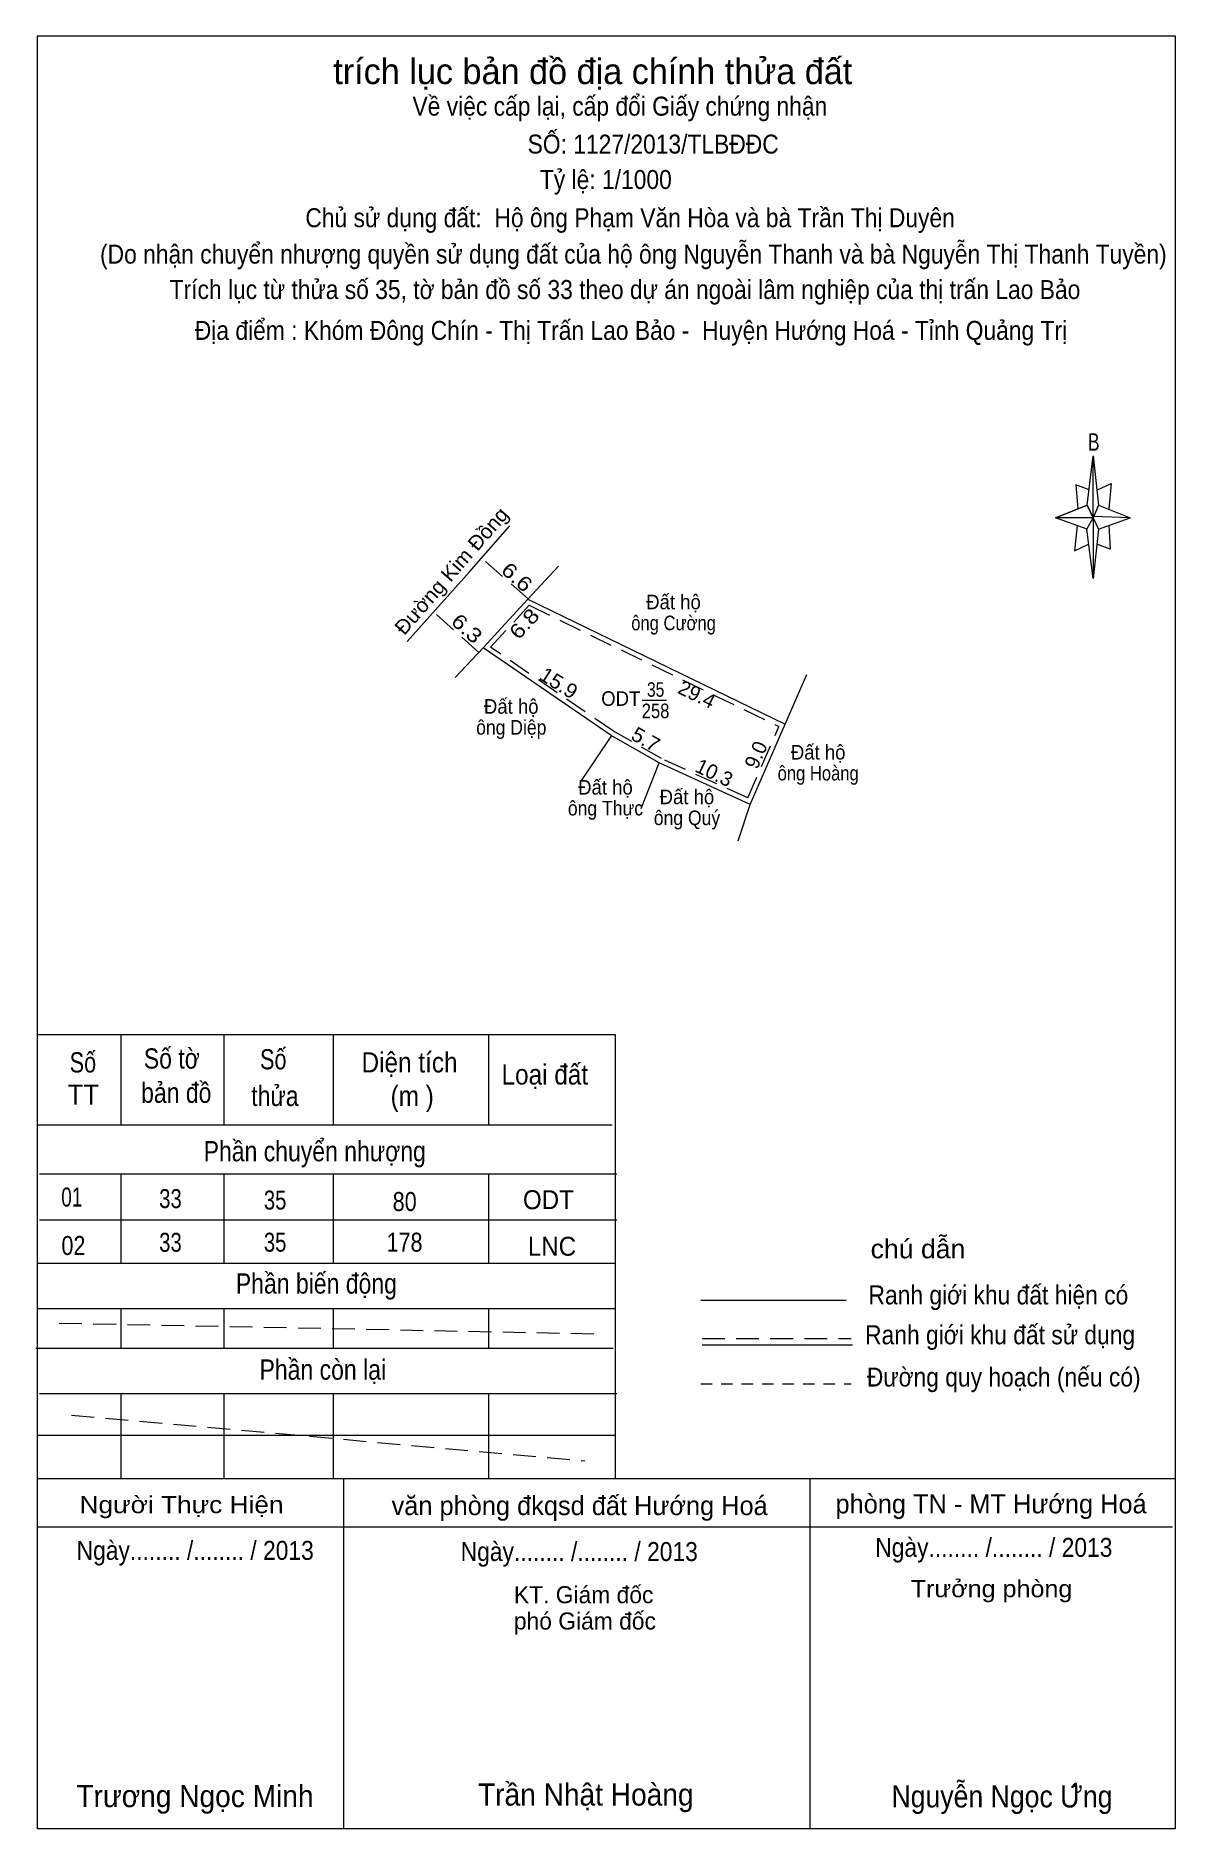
# Model space of a CAD drawing. Header units: metres. Extents: x 537740 to 537857, y 1837359 to 1837543.
import ezdxf
from ezdxf.enums import TextEntityAlignment as Align

# ---------------------------------------------------------------- set-up
doc = ezdxf.new("R2010")
doc.units = ezdxf.units.M
doc.header["$LTSCALE"] = 0.78
doc.linetypes.add('MEDIUM_DASHED', pattern=[4.5, 3, -1.5])
doc.linetypes.add('SHORT_DASHED', pattern=[2.7, 1.5, -1.2])
doc.layers.add('5', color=7, linetype='MEDIUM_DASHED', lineweight=13)
doc.layers.add('7', color=7, linetype='Continuous', lineweight=13)

msp = doc.modelspace()

# ---------------------------------------------------------------- hatches: boundary and pattern name
at = {"layer": '7'}
msp.add_hatch(color=256, dxfattribs=at).paths.add_polyline_path([(537846.6, 1837362.94), (537846.93, 1837363.15), (537846.98, 1837363.19), (537847.02, 1837363.27), (537847, 1837363.32), (537846.96, 1837363.34), (537846.89, 1837363.32), (537846.82, 1837363.26), (537846.5, 1837362.94)])

# ---------------------------------------------------------------- linework, layer by layer
at = {"layer": '5'}
for p, q in [((537742.38, 1837410.63), (537798.34, 1837409.53)), ((537743.64, 1837401.19), (537796.46, 1837396.47))]:
    msp.add_line(p, q, dxfattribs=at)
at = {"layer": '7'}
for p, q in [((537848.12, 1837494.72), (537848.72, 1837499.8)), ((537849.29, 1837494.72), (537852.54, 1837493.42)), ((537784.59, 1837487.85), (537788.72, 1837492.6)), ((537848.12, 1837492.26), (537844.87, 1837493.42)), ((537849.29, 1837492.26), (537848.72, 1837487.18)), ((537850.33, 1837492.64), (537850.46, 1837490.18)), ((537850.46, 1837490.18), (537849.1, 1837490.7)), ((537778.16, 1837480.69), (537784.59, 1837487.85)), ((537790.59, 1837485.04), (537785.99, 1837480.04)), ((537785.99, 1837480.04), (537783.12, 1837476.99)), ((537799.14, 1837471.05), (537785.99, 1837480.04)), ((537802.35, 1837474.67), (537804.83, 1837474.67)), ((537799.18, 1837471.03), (537796.05, 1837466.33)), ((537804.09, 1837468.23), (537799.14, 1837471.05)), ((537802.23, 1837463.54), (537804.09, 1837468.23)), ((537813.46, 1837463.95), (537804.09, 1837468.23)), ((537812.23, 1837460.21), (537813.46, 1837463.95)), ((537740.16, 1837440.3), (537799.55, 1837440.3)), ((537748.72, 1837440.3), (537748.72, 1837431.02)), ((537759.3, 1837440.3), (537759.3, 1837431.02)), ((537770.56, 1837440.3), (537770.56, 1837431.02)), ((537786.55, 1837440.3), (537786.55, 1837431.02)), ((537799.55, 1837440.3), (537799.55, 1837394.68)), ((537740.16, 1837431.02), (537799.25, 1837431.02)), ((537740.35, 1837425.97), (537799.74, 1837425.97)), ((537748.72, 1837425.97), (537748.72, 1837416.8)), ((537759.3, 1837425.97), (537759.3, 1837416.8)), ((537770.56, 1837425.97), (537770.56, 1837416.8)), ((537786.55, 1837425.97), (537786.55, 1837416.8)), ((537740.36, 1837421.27), (537799.74, 1837421.27)), ((537740.16, 1837416.8), (537799.55, 1837416.8)), ((537808.36, 1837413), (537823.32, 1837413)), ((537740.16, 1837412.15), (537799.55, 1837412.15)), ((537748.72, 1837412.15), (537748.72, 1837408.05)), ((537759.3, 1837412.15), (537759.3, 1837408.05)), ((537770.56, 1837412.15), (537770.56, 1837408.05)), ((537786.55, 1837412.15), (537786.55, 1837408.05)), ((537739.98, 1837408.05), (537799.37, 1837408.05)), ((537808.5, 1837408.4), (537823.96, 1837408.4)), ((537740.35, 1837403.4), (537799.74, 1837403.4)), ((537748.72, 1837403.4), (537748.72, 1837394.68)), ((537759.3, 1837403.4), (537759.3, 1837394.68)), ((537770.56, 1837403.4), (537770.56, 1837394.68)), ((537786.55, 1837403.4), (537786.55, 1837394.68)), ((537740.16, 1837399.12), (537799.55, 1837399.12)), ((537740.16, 1837394.68), (537857.16, 1837394.68)), ((537771.62, 1837394.68), (537771.62, 1837358.62)), ((537819.6, 1837394.68), (537819.6, 1837358.62)), ((537740.16, 1837389.68), (537856.9, 1837389.68))]:
    msp.add_line(p, q, dxfattribs=at)
at = {"layer": '7', "linetype": 'MEDIUM_DASHED'}
for p, q in [((537790.63, 1837485.08), (537785.82, 1837489.27)), ((537785.55, 1837479.57), (537780.9, 1837483.74)), ((537790.71, 1837484.43), (537786.75, 1837480.12)), ((537790.71, 1837484.43), (537816.4, 1837471.96)), ((537799.39, 1837471.48), (537786.75, 1837480.12)), ((537813.2, 1837464.62), (537816.4, 1837471.96)), ((537804.32, 1837468.67), (537799.39, 1837471.48)), ((537813.2, 1837464.62), (537804.32, 1837468.67)), ((537808.5, 1837409.06), (537823.84, 1837409.06))]:
    msp.add_line(p, q, dxfattribs=at)
at = {"layer": '7', "linetype": 'SHORT_DASHED'}
msp.add_line((537808.36, 1837404.38), (537823.84, 1837404.38), dxfattribs=at)
at = {"layer": '7'}
for points in [[(537740.16, 1837542.96), (537857.16, 1837542.96), (537857.16, 1837358.66), (537740.16, 1837358.66)], [(537848.72, 1837499.8), (537849.29, 1837494.72), (537848.72, 1837493.42)], [(537848.72, 1837493.42), (537844.87, 1837493.42), (537848.12, 1837494.72), (537849.29, 1837492.26), (537852.54, 1837493.42), (537848.72, 1837493.56)], [(537848.72, 1837493.42), (537848.72, 1837487.18), (537848.06, 1837492.26)], [(537846.6, 1837362.94), (537846.93, 1837363.15), (537846.98, 1837363.19), (537847.02, 1837363.27), (537847, 1837363.32), (537846.96, 1837363.34), (537846.89, 1837363.32), (537846.82, 1837363.26), (537846.5, 1837362.94)]]:
    msp.add_lwpolyline(points, close=True, dxfattribs=at)
for points in [[(537848.32, 1837496.28), (537846.95, 1837496.8), (537847.16, 1837494.34)], [(537849.16, 1837496.28), (537850.59, 1837496.94), (537850.33, 1837494.34)], [(537848.72, 1837493.42), (537848.12, 1837494.72), (537844.87, 1837493.42)], [(537847.08, 1837492.64), (537846.82, 1837490.04), (537848.25, 1837490.7)], [(537848.72, 1837493.42), (537849.29, 1837492.26), (537852.54, 1837493.42)], [(537793.73, 1837488.45), (537790.59, 1837485.04), (537817.05, 1837472.2)], [(537813.46, 1837463.95), (537817.05, 1837472.2), (537819.28, 1837477.3)]]:
    msp.add_lwpolyline(points, dxfattribs=at)

# ---------------------------------------------------------------- texts
for s, height, p in [('trích lục bản đồ địa chính thửa đất', 2.63, (537797.265, 1837538)), ('văn phòng đkqsd đất Hướng Hoá ', 1.95, (537796.275, 1837390.9)), ('phòng TN - MT Hướng Hoá ', 1.95, (537838.59, 1837391.08)), ('KT. Giám đốc', 1.755, (537796.325, 1837381.84)), ('phó Giám đốc', 1.755, (537796.45, 1837379.14))]:
    msp.add_text(s, height=height, dxfattribs=at).set_placement(p, align=Align.CENTER)
for s, height, width, p in [('Về việc cấp lại, cấp đổi Giấy chứng nhận', 1.95, 0.9, (537800.05, 1837534.76)), ('Tỷ lệ: 1/1000', 1.95, 0.9, (537798.605, 1837527.22)), ('Chủ sử dụng đất:  Hộ ông Phạm Văn Hòa và bà Trần Thị Duyên', 1.95, 0.9, (537801.1, 1837523.29)), ('(Do nhận chuyển nhượng quyền sử dụng đất của hộ ông Nguyễn Thanh và bà Nguyễn Thị Thanh Tuyền)', 1.95, 0.9, (537801.435, 1837519.55)), ('Trích lục từ thửa số 35, tờ bản đồ số 33 theo dự án ngoài lâm nghiệp của thị trấn Lao Bảo', 1.95, 0.9, (537800.575, 1837515.91)), ('Địa điểm : Khóm Đông Chín - Thị Trấn Lao Bảo -  Huyện Hướng Hoá - Tỉnh Quảng Trị ', 1.95, 0.9, (537801.515, 1837511.71)), ('B', 1.791, 0.75, (537848.785, 1837500.32)), ('Đất hộ', 1.5, 0.95, (537805.565, 1837484.02)), ('ông Cường', 1.5, 0.85, (537805.57, 1837481.86)), ('ODT', 1.5, 0.95, (537800.14, 1837474.09)), ('35', 1.5, 0.8, (537803.73, 1837475.02)), ('Đất hộ', 1.5, 0.95, (537788.875, 1837473.28)), ('258', 1.5, 0.85, (537803.72, 1837472.82)), ('ông Diệp', 1.5, 0.9, (537788.88, 1837471.13)), ('Đất hộ', 1.5, 0.95, (537820.445, 1837468.57)), ('ông Hoàng', 1.5, 0.85, (537820.445, 1837466.42)), ('Đất hộ', 1.5, 0.95, (537798.565, 1837464.97)), ('ông Thực', 1.5, 0.9, (537798.565, 1837462.82)), ('Đất hộ', 1.5, 0.95, (537806.945, 1837463.98)), ('ông Quý', 1.5, 0.9, (537806.95, 1837461.83)), ('Số', 2.08, 0.8, (537744.82, 1837436.4)), ('Số tờ', 2.08, 0.85, (537753.965, 1837436.8)), ('Số', 2.08, 0.8, (537764.4, 1837436.72)), ('Diện tích', 2.08, 0.9, (537778.415, 1837436.4)), ('Loại đất', 2.08, 0.9, (537792.33, 1837435.16)), ('TT', 2.08, 0.95, (537744.86, 1837433.08)), ('bản đồ', 2.08, 0.85, (537754.425, 1837433.28)), ('thửa', 2.08, 0.85, (537764.57, 1837432.95)), ('(m )', 2.08, 0.9, (537778.69, 1837432.95)), ('Phần chuyển nhượng', 2.08, 0.85, (537768.665, 1837427.27)), ('01', 1.95, 0.75, (537743.68, 1837422.62)), ('33', 1.95, 0.8, (537753.825, 1837422.46)), ('35', 1.95, 0.8, (537764.59, 1837422.31)), ('80', 1.95, 0.85, (537777.915, 1837422.16)), ('ODT', 1.95, 0.95, (537792.695, 1837422.35)), ('02', 1.95, 0.85, (537743.845, 1837417.64)), ('33', 1.95, 0.8, (537753.825, 1837417.97)), ('35', 1.95, 0.8, (537764.59, 1837417.98)), ('178', 1.95, 0.85, (537777.9, 1837417.98)), ('LNC', 1.95, 0.95, (537793.065, 1837417.56)), ('chú dẫn', 1.95, 1.05, (537830.71, 1837417.3)), ('Phần biến động', 2.08, 0.85, (537768.835, 1837413.67)), ('Ranh giới khu đất hiện có ', 1.95, 0.9, (537839.305, 1837412.56)), ('Ranh giới khu đất sử dụng', 1.95, 0.9, (537839.155, 1837408.46)), ('Phần còn lại', 2.08, 0.85, (537769.495, 1837404.82)), ('Đường quy hoạch (nếu có)', 1.95, 0.9, (537839.53, 1837404.12)), ('Người Thực Hiện', 1.755, 1.15, (537754.965, 1837391.1)), ('Ngày........ /........ / 2013', 1.95, 0.9, (537838.51, 1837386.61)), ('Ngày........ /........ / 2013', 1.95, 0.9, (537756.37, 1837386.3)), ('Ngày........ /........ / 2013', 1.95, 0.9, (537795.87, 1837386.18)), ('Trưởng phòng', 1.755, 1.1, (537838.275, 1837382.46)), ('Trương Ngọc Minh', 2.275, 0.95, (537756.345, 1837360.88)), ('Trần Nhật Hoàng', 2.275, 0.95, (537796.545, 1837361.04)), ('Nguyễn Ngọc Ưng', 2.275, 0.9, (537839.35, 1837360.85))]:
    msp.add_text(s, height=height, dxfattribs=dict(at, width=width)).set_placement(p, align=Align.CENTER)
at = {"layer": '7', "width": 0.9}
msp.add_text('SỐ: 1127/2013/TLBĐĐC', height=1.95, dxfattribs=at).set_placement((537790.56, 1837530.86))
at = {"layer": '7'}
for s, rotation, width, p in [('Đường Kim Đồng', 48.965, 1.05, (537783.289, 1837487.4726)), ('6.6', 318.937, 1.2, (537788.9723, 1837486.757)), ('6.3', 318.115, 1.2, (537783.8143, 1837481.4865)), ('6.8', 47.373, 1.2, (537790.7683, 1837482.0271)), ('15.9', 327.669, 1.05, (537793.3639, 1837475.8056)), ('5.7', 330.33, 1.05, (537802.3387, 1837469.9888))]:
    msp.add_text(s, height=1.5, rotation=rotation, dxfattribs=dict(at, width=width)).set_placement(p, align=Align.CENTER)
for s, rotation, p in [('29.4', 334.115, (537807.6376, 1837474.5934)), ('9.0', 66.457, (537814.7358, 1837468.7504)), ('10.3', 334.479, (537809.4319, 1837466.535))]:
    msp.add_text(s, height=1.5, rotation=rotation, dxfattribs=at).set_placement(p, align=Align.CENTER)

doc.saveas('drawing.dxf')
